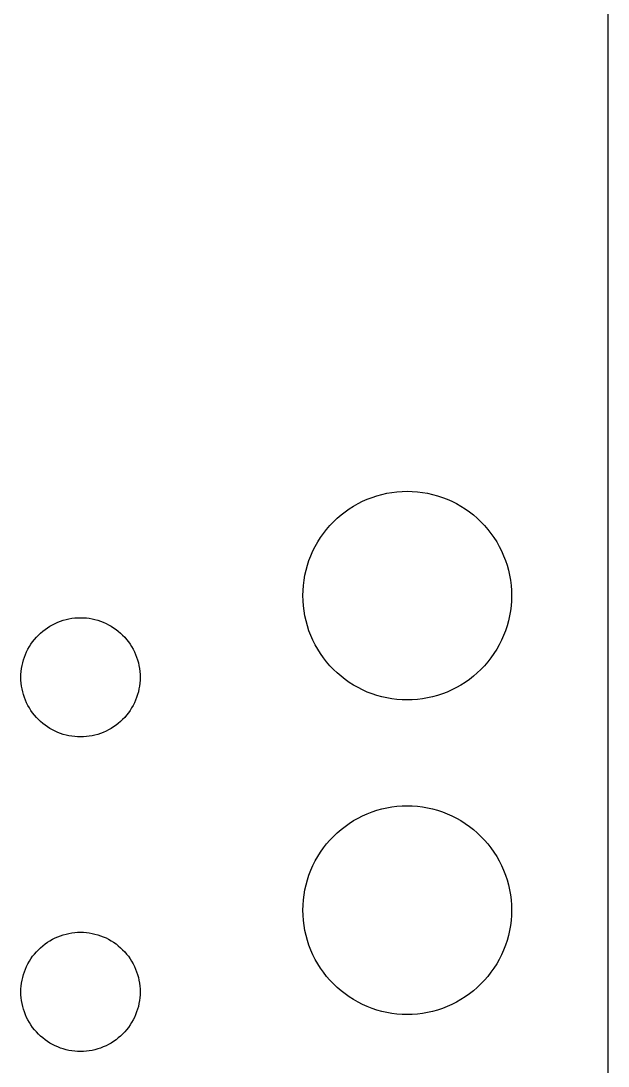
# Model space of a CAD drawing. Header units: metres. Extents: x -41 to 0, y -128 to 0.
# Drawn here: x -19.7 to 0, y -96.93 to -61.88 of the extents above; entities that cross this region are included whole.
import ezdxf

# ---------------------------------------------------------------- set-up
doc = ezdxf.new("R2010")
doc.units = ezdxf.units.M

msp = doc.modelspace()

# ---------------------------------------------------------------- linework, layer by layer
for p, q in [((0, -128.5), (0, 0)), ((-7.91911, -77.8546), (-7.75598, -77.8007)), ((-7.75598, -77.8007), (-7.59042, -77.7549)), ((-7.59042, -77.7549), (-7.42281, -77.7173)), ((-7.42281, -77.7173), (-7.25356, -77.6879)), ((-7.25356, -77.6879), (-7.08305, -77.6669)), ((-7.08305, -77.6669), (-6.91173, -77.6542)), ((-6.91173, -77.6542), (-6.73999, -77.65)), ((-6.73999, -77.65), (-6.56825, -77.6542)), ((-6.56825, -77.6542), (-6.39693, -77.6669)), ((-6.39693, -77.6669), (-6.22644, -77.6879)), ((-6.22644, -77.6879), (-6.05717, -77.7173)), ((-6.05717, -77.7173), (-5.88956, -77.7549)), ((-5.88956, -77.7549), (-5.724, -77.8007)), ((-5.724, -77.8007), (-5.56088, -77.8546)), ((-8.68449, -78.2399), (-8.53935, -78.1479)), ((-8.53935, -78.1479), (-8.38988, -78.0633)), ((-8.38988, -78.0633), (-8.23643, -77.986)), ((-8.23643, -77.986), (-8.07939, -77.9164)), ((-8.07939, -77.9164), (-7.91911, -77.8546)), ((-5.56088, -77.8546), (-5.4006, -77.9164)), ((-5.4006, -77.9164), (-5.24355, -77.986)), ((-5.24355, -77.986), (-5.0901, -78.0633)), ((-5.0901, -78.0633), (-4.94063, -78.1479)), ((-4.94063, -78.1479), (-4.7955, -78.2399)), ((-9.09045, -78.5567), (-8.96037, -78.4445)), ((-8.96037, -78.4445), (-8.82494, -78.3388)), ((-8.82494, -78.3388), (-8.68449, -78.2399)), ((-4.7955, -78.2399), (-4.65504, -78.3388)), ((-4.65504, -78.3388), (-4.51962, -78.4445)), ((-4.51962, -78.4445), (-4.38954, -78.5567)), ((-9.44553, -78.9296), (-9.33333, -78.7995)), ((-9.33333, -78.7995), (-9.21486, -78.6751)), ((-9.21486, -78.6751), (-9.09045, -78.5567)), ((-4.38954, -78.5567), (-4.26512, -78.6751)), ((-4.26512, -78.6751), (-4.14667, -78.7995)), ((-4.14667, -78.7995), (-4.03445, -78.9296)), ((-9.74203, -79.3506), (-9.65013, -79.2055)), ((-9.65013, -79.2055), (-9.55122, -79.065)), ((-9.55122, -79.065), (-9.44553, -78.9296)), ((-4.03445, -78.9296), (-3.92877, -79.065)), ((-3.92877, -79.065), (-3.82985, -79.2055)), ((-3.82985, -79.2055), (-3.73795, -79.3506)), ((-9.90396, -79.6535), (-9.82672, -79.5001)), ((-9.82672, -79.5001), (-9.74203, -79.3506)), ((-3.73795, -79.3506), (-3.65327, -79.5001)), ((-3.65327, -79.5001), (-3.57603, -79.6535)), ((-10.0354, -79.9709), (-9.97357, -79.8106)), ((-9.97357, -79.8106), (-9.90396, -79.6535)), ((-3.57603, -79.6535), (-3.50641, -79.8106)), ((-3.50641, -79.8106), (-3.4446, -79.9709)), ((-10.1351, -80.2996), (-10.0893, -80.134)), ((-10.0893, -80.134), (-10.0354, -79.9709)), ((-3.4446, -79.9709), (-3.3907, -80.134)), ((-3.3907, -80.134), (-3.34488, -80.2996)), ((-10.2021, -80.6364), (-10.1727, -80.4672)), ((-10.1727, -80.4672), (-10.1351, -80.2996)), ((-3.34488, -80.2996), (-3.30725, -80.4672)), ((-3.30725, -80.4672), (-3.27788, -80.6364)), ((-10.2358, -80.9783), (-10.2231, -80.8069)), ((-10.2231, -80.8069), (-10.2021, -80.6364)), ((-3.27788, -80.6364), (-3.25685, -80.8069)), ((-3.25685, -80.8069), (-3.2442, -80.9783)), ((-10.24, -81.15), (-10.2358, -80.9783)), ((-10.2358, -81.3217), (-10.24, -81.15)), ((-10.2231, -81.4931), (-10.2358, -81.3217)), ((-3.2442, -81.3217), (-3.25685, -81.4931)), ((-3.2442, -80.9783), (-3.23999, -81.15)), ((-3.23999, -81.15), (-3.2442, -81.3217)), ((-10.2021, -81.6636), (-10.2231, -81.4931)), ((-10.1727, -81.8328), (-10.2021, -81.6636)), ((-3.27788, -81.6636), (-3.30725, -81.8328)), ((-3.25685, -81.4931), (-3.27788, -81.6636)), ((-18.4654, -82.0422), (-18.3738, -82.0069)), ((-18.3738, -82.0069), (-18.2806, -81.9761)), ((-18.2806, -81.9761), (-18.186, -81.9499)), ((-18.186, -81.9499), (-18.0902, -81.9284)), ((-18.0902, -81.9284), (-17.9935, -81.9116)), ((-17.9935, -81.9116), (-17.896, -81.8996)), ((-17.896, -81.8996), (-17.7981, -81.8924)), ((-17.7981, -81.8924), (-17.7, -81.89)), ((-17.7, -81.89), (-17.6019, -81.8924)), ((-17.6019, -81.8924), (-17.504, -81.8996)), ((-17.504, -81.8996), (-17.4065, -81.9116)), ((-17.4065, -81.9116), (-17.3098, -81.9284)), ((-17.3098, -81.9284), (-17.214, -81.9499)), ((-17.214, -81.9499), (-17.1194, -81.9761)), ((-17.1194, -81.9761), (-17.0262, -82.0069)), ((-17.0262, -82.0069), (-16.9346, -82.0422)), ((-10.1351, -82.0004), (-10.1727, -81.8328)), ((-10.0893, -82.166), (-10.1351, -82.0004)), ((-3.34488, -82.0004), (-3.3907, -82.166)), ((-3.30725, -81.8328), (-3.34488, -82.0004)), ((-19.0431, -82.4081), (-18.9688, -82.344)), ((-18.9688, -82.344), (-18.8914, -82.2836)), ((-18.8914, -82.2836), (-18.8111, -82.2271)), ((-18.8111, -82.2271), (-18.7282, -82.1745)), ((-18.7282, -82.1745), (-18.6428, -82.1262)), ((-18.6428, -82.1262), (-18.5551, -82.082)), ((-18.5551, -82.082), (-18.4654, -82.0422)), ((-16.9346, -82.0422), (-16.8449, -82.082)), ((-16.8449, -82.082), (-16.7572, -82.1262)), ((-16.7572, -82.1262), (-16.6718, -82.1745)), ((-16.6718, -82.1745), (-16.5889, -82.2271)), ((-16.5889, -82.2271), (-16.5086, -82.2836)), ((-16.5086, -82.2836), (-16.4312, -82.344)), ((-16.4312, -82.344), (-16.3569, -82.4081)), ((-10.0354, -82.3291), (-10.0893, -82.166)), ((-9.97357, -82.4894), (-10.0354, -82.3291)), ((-3.4446, -82.3291), (-3.50641, -82.4894)), ((-3.3907, -82.166), (-3.4446, -82.3291)), ((-19.3629, -82.7789), (-19.3064, -82.6986)), ((-19.3064, -82.6986), (-19.246, -82.6212)), ((-19.246, -82.6212), (-19.1819, -82.5469)), ((-19.1819, -82.5469), (-19.1142, -82.4758)), ((-19.1142, -82.4758), (-19.0431, -82.4081)), ((-16.3569, -82.4081), (-16.2858, -82.4758)), ((-16.2858, -82.4758), (-16.2181, -82.5469)), ((-16.2181, -82.5469), (-16.154, -82.6212)), ((-16.154, -82.6212), (-16.0936, -82.6986)), ((-16.0936, -82.6986), (-16.037, -82.7789)), ((-9.90396, -82.6464), (-9.97357, -82.4894)), ((-9.82672, -82.7999), (-9.90396, -82.6464)), ((-3.57603, -82.6464), (-3.65327, -82.7999)), ((-3.50641, -82.4894), (-3.57603, -82.6464)), ((-19.5478, -83.1246), (-19.508, -83.0349)), ((-19.508, -83.0349), (-19.4638, -82.9472)), ((-19.4638, -82.9472), (-19.4155, -82.8618)), ((-19.4155, -82.8618), (-19.3629, -82.7789)), ((-16.037, -82.7789), (-15.9845, -82.8618)), ((-15.9845, -82.8618), (-15.9362, -82.9472)), ((-15.9362, -82.9472), (-15.892, -83.0349)), ((-15.892, -83.0349), (-15.8522, -83.1246)), ((-9.74203, -82.9494), (-9.82672, -82.7999)), ((-9.65013, -83.0945), (-9.74203, -82.9494)), ((-3.73795, -82.9494), (-3.82985, -83.0945)), ((-3.65327, -82.7999), (-3.73795, -82.9494)), ((-19.6616, -83.4998), (-19.6401, -83.404)), ((-19.6401, -83.404), (-19.6139, -83.3094)), ((-19.6139, -83.3094), (-19.5831, -83.2162)), ((-19.5831, -83.2162), (-19.5478, -83.1246)), ((-15.8522, -83.1246), (-15.8169, -83.2162)), ((-15.8169, -83.2162), (-15.7861, -83.3094)), ((-15.7861, -83.3094), (-15.7599, -83.404)), ((-15.7599, -83.404), (-15.7384, -83.4998)), ((-9.55122, -83.2349), (-9.65013, -83.0945)), ((-9.44553, -83.3704), (-9.55122, -83.2349)), ((-9.33333, -83.5005), (-9.44553, -83.3704)), ((-4.03445, -83.3704), (-4.14667, -83.5005)), ((-3.92877, -83.2349), (-4.03445, -83.3704)), ((-3.82985, -83.0945), (-3.92877, -83.2349)), ((-19.6976, -83.7919), (-19.6904, -83.694)), ((-19.6904, -83.694), (-19.6783, -83.5965)), ((-19.6783, -83.5965), (-19.6616, -83.4998)), ((-15.7384, -83.4998), (-15.7216, -83.5965)), ((-15.7216, -83.5965), (-15.7096, -83.694)), ((-15.7096, -83.694), (-15.7024, -83.7919)), ((-9.21486, -83.6249), (-9.33333, -83.5005)), ((-9.09045, -83.7433), (-9.21486, -83.6249)), ((-8.96037, -83.8555), (-9.09045, -83.7433)), ((-4.38954, -83.7433), (-4.51962, -83.8555)), ((-4.26512, -83.6249), (-4.38954, -83.7433)), ((-4.14667, -83.5005), (-4.26512, -83.6249)), ((-19.7, -83.89), (-19.6976, -83.7919)), ((-19.6976, -83.9881), (-19.7, -83.89)), ((-19.6904, -84.086), (-19.6976, -83.9881)), ((-19.6783, -84.1835), (-19.6904, -84.086)), ((-15.7096, -84.086), (-15.7216, -84.1835)), ((-15.7024, -83.9881), (-15.7096, -84.086)), ((-15.7024, -83.7919), (-15.7, -83.89)), ((-15.7, -83.89), (-15.7024, -83.9881)), ((-8.82494, -83.9612), (-8.96037, -83.8555)), ((-8.68449, -84.0601), (-8.82494, -83.9612)), ((-8.53935, -84.1521), (-8.68449, -84.0601)), ((-4.7955, -84.0601), (-4.94063, -84.1521)), ((-4.65504, -83.9612), (-4.7955, -84.0601)), ((-4.51962, -83.8555), (-4.65504, -83.9612)), ((-19.6616, -84.2802), (-19.6783, -84.1835)), ((-19.6401, -84.376), (-19.6616, -84.2802)), ((-19.6139, -84.4706), (-19.6401, -84.376)), ((-19.5831, -84.5638), (-19.6139, -84.4706)), ((-15.7861, -84.4706), (-15.8169, -84.5638)), ((-15.7599, -84.376), (-15.7861, -84.4706)), ((-15.7384, -84.2802), (-15.7599, -84.376)), ((-15.7216, -84.1835), (-15.7384, -84.2802)), ((-8.38988, -84.2367), (-8.53935, -84.1521)), ((-8.23643, -84.314), (-8.38988, -84.2367)), ((-8.07939, -84.3836), (-8.23643, -84.314)), ((-7.91911, -84.4454), (-8.07939, -84.3836)), ((-7.75598, -84.4993), (-7.91911, -84.4454)), ((-5.56088, -84.4454), (-5.724, -84.4993)), ((-5.4006, -84.3836), (-5.56088, -84.4454)), ((-5.24355, -84.314), (-5.4006, -84.3836)), ((-5.0901, -84.2367), (-5.24355, -84.314)), ((-4.94063, -84.1521), (-5.0901, -84.2367)), ((-19.5478, -84.6554), (-19.5831, -84.5638)), ((-19.508, -84.7451), (-19.5478, -84.6554)), ((-19.4638, -84.8328), (-19.508, -84.7451)), ((-19.4155, -84.9182), (-19.4638, -84.8328)), ((-15.9362, -84.8328), (-15.9845, -84.9182)), ((-15.892, -84.7451), (-15.9362, -84.8328)), ((-15.8522, -84.6554), (-15.892, -84.7451)), ((-15.8169, -84.5638), (-15.8522, -84.6554)), ((-7.59042, -84.5451), (-7.75598, -84.4993)), ((-7.42281, -84.5827), (-7.59042, -84.5451)), ((-7.25356, -84.6121), (-7.42281, -84.5827)), ((-7.08305, -84.6331), (-7.25356, -84.6121)), ((-6.91173, -84.6458), (-7.08305, -84.6331)), ((-6.73999, -84.65), (-6.91173, -84.6458)), ((-6.56825, -84.6458), (-6.73999, -84.65)), ((-6.39693, -84.6331), (-6.56825, -84.6458)), ((-6.22644, -84.6121), (-6.39693, -84.6331)), ((-6.05717, -84.5827), (-6.22644, -84.6121)), ((-5.88956, -84.5451), (-6.05717, -84.5827)), ((-5.724, -84.4993), (-5.88956, -84.5451)), ((-19.3629, -85.0011), (-19.4155, -84.9182)), ((-19.3064, -85.0814), (-19.3629, -85.0011)), ((-19.246, -85.1588), (-19.3064, -85.0814)), ((-19.1819, -85.2331), (-19.246, -85.1588)), ((-16.154, -85.1588), (-16.2181, -85.2331)), ((-16.0936, -85.0814), (-16.154, -85.1588)), ((-16.037, -85.0011), (-16.0936, -85.0814)), ((-15.9845, -84.9182), (-16.037, -85.0011)), ((-19.1142, -85.3042), (-19.1819, -85.2331)), ((-19.0431, -85.3719), (-19.1142, -85.3042)), ((-18.9688, -85.436), (-19.0431, -85.3719)), ((-18.8914, -85.4964), (-18.9688, -85.436)), ((-18.8111, -85.5529), (-18.8914, -85.4964)), ((-16.5086, -85.4964), (-16.5889, -85.5529)), ((-16.4312, -85.436), (-16.5086, -85.4964)), ((-16.3569, -85.3719), (-16.4312, -85.436)), ((-16.2858, -85.3042), (-16.3569, -85.3719)), ((-16.2181, -85.2331), (-16.2858, -85.3042)), ((-18.7282, -85.6055), (-18.8111, -85.5529)), ((-18.6428, -85.6538), (-18.7282, -85.6055)), ((-18.5551, -85.698), (-18.6428, -85.6538)), ((-18.4654, -85.7378), (-18.5551, -85.698)), ((-18.3738, -85.7731), (-18.4654, -85.7378)), ((-18.2806, -85.8039), (-18.3738, -85.7731)), ((-18.186, -85.8301), (-18.2806, -85.8039)), ((-18.0902, -85.8516), (-18.186, -85.8301)), ((-17.9935, -85.8683), (-18.0902, -85.8516)), ((-17.896, -85.8804), (-17.9935, -85.8683)), ((-17.7981, -85.8876), (-17.896, -85.8804)), ((-17.504, -85.8804), (-17.6019, -85.8876)), ((-17.4065, -85.8683), (-17.504, -85.8804)), ((-17.3098, -85.8516), (-17.4065, -85.8683)), ((-17.214, -85.8301), (-17.3098, -85.8516)), ((-17.1194, -85.8039), (-17.214, -85.8301)), ((-17.0262, -85.7731), (-17.1194, -85.8039)), ((-16.9346, -85.7378), (-17.0262, -85.7731)), ((-16.8449, -85.698), (-16.9346, -85.7378)), ((-16.7572, -85.6538), (-16.8449, -85.698)), ((-16.6718, -85.6055), (-16.7572, -85.6538)), ((-16.5889, -85.5529), (-16.6718, -85.6055)), ((-17.7, -85.89), (-17.7981, -85.8876)), ((-17.6019, -85.8876), (-17.7, -85.89)), ((-7.75598, -88.3507), (-7.59042, -88.3049)), ((-7.59042, -88.3049), (-7.42281, -88.2672)), ((-7.42281, -88.2672), (-7.25356, -88.2379)), ((-7.25356, -88.2379), (-7.08305, -88.2168)), ((-7.08305, -88.2168), (-6.91173, -88.2042)), ((-6.91173, -88.2042), (-6.73999, -88.2)), ((-6.73999, -88.2), (-6.56825, -88.2042)), ((-6.56825, -88.2042), (-6.39693, -88.2168)), ((-6.39693, -88.2168), (-6.22644, -88.2379)), ((-6.22644, -88.2379), (-6.05717, -88.2672)), ((-6.05717, -88.2672), (-5.88956, -88.3049)), ((-5.88956, -88.3049), (-5.724, -88.3507)), ((-8.53935, -88.698), (-8.38988, -88.6133)), ((-8.38988, -88.6133), (-8.23643, -88.536)), ((-8.23643, -88.536), (-8.07939, -88.4664)), ((-8.07939, -88.4664), (-7.91911, -88.4046)), ((-7.91911, -88.4046), (-7.75598, -88.3507)), ((-5.724, -88.3507), (-5.56088, -88.4046)), ((-5.56088, -88.4046), (-5.4006, -88.4664)), ((-5.4006, -88.4664), (-5.24355, -88.536)), ((-5.24355, -88.536), (-5.0901, -88.6133)), ((-5.0901, -88.6133), (-4.94063, -88.698)), ((-9.09045, -89.1067), (-8.96037, -88.9945)), ((-8.96037, -88.9945), (-8.82494, -88.8888)), ((-8.82494, -88.8888), (-8.68449, -88.7899)), ((-8.68449, -88.7899), (-8.53935, -88.698)), ((-4.94063, -88.698), (-4.7955, -88.7899)), ((-4.7955, -88.7899), (-4.65504, -88.8888)), ((-4.65504, -88.8888), (-4.51962, -88.9945)), ((-4.51962, -88.9945), (-4.38954, -89.1067)), ((-9.44553, -89.4796), (-9.33333, -89.3495)), ((-9.33333, -89.3495), (-9.21486, -89.2251)), ((-9.21486, -89.2251), (-9.09045, -89.1067)), ((-4.38954, -89.1067), (-4.26512, -89.2251)), ((-4.26512, -89.2251), (-4.14667, -89.3495)), ((-4.14667, -89.3495), (-4.03445, -89.4796)), ((-9.65013, -89.7555), (-9.55122, -89.6151)), ((-9.55122, -89.6151), (-9.44553, -89.4796)), ((-4.03445, -89.4796), (-3.92877, -89.6151)), ((-3.92877, -89.6151), (-3.82985, -89.7555)), ((-9.90396, -90.2036), (-9.82672, -90.0501)), ((-9.82672, -90.0501), (-9.74203, -89.9006)), ((-9.74203, -89.9006), (-9.65013, -89.7555)), ((-3.82985, -89.7555), (-3.73795, -89.9006)), ((-3.73795, -89.9006), (-3.65327, -90.0501)), ((-3.65327, -90.0501), (-3.57603, -90.2036)), ((-10.0354, -90.5209), (-9.97357, -90.3606)), ((-9.97357, -90.3606), (-9.90396, -90.2036)), ((-3.57603, -90.2036), (-3.50641, -90.3606)), ((-3.50641, -90.3606), (-3.4446, -90.5209)), ((-10.1351, -90.8496), (-10.0893, -90.684)), ((-10.0893, -90.684), (-10.0354, -90.5209)), ((-3.4446, -90.5209), (-3.3907, -90.684)), ((-3.3907, -90.684), (-3.34488, -90.8496)), ((-10.2021, -91.1864), (-10.1727, -91.0172)), ((-10.1727, -91.0172), (-10.1351, -90.8496)), ((-3.34488, -90.8496), (-3.30725, -91.0172)), ((-3.30725, -91.0172), (-3.27788, -91.1864)), ((-10.2358, -91.5283), (-10.2231, -91.3569)), ((-10.2231, -91.3569), (-10.2021, -91.1864)), ((-3.27788, -91.1864), (-3.25685, -91.3569)), ((-3.25685, -91.3569), (-3.2442, -91.5283)), ((-10.24, -91.7), (-10.2358, -91.5283)), ((-10.2358, -91.8717), (-10.24, -91.7)), ((-3.2442, -91.5283), (-3.23999, -91.7)), ((-3.23999, -91.7), (-3.2442, -91.8717)), ((-10.2231, -92.0431), (-10.2358, -91.8717)), ((-10.2021, -92.2135), (-10.2231, -92.0431)), ((-3.25685, -92.0431), (-3.27788, -92.2135)), ((-3.2442, -91.8717), (-3.25685, -92.0431)), ((-18.3738, -92.5569), (-18.2806, -92.5261)), ((-18.2806, -92.5261), (-18.186, -92.4999)), ((-18.186, -92.4999), (-18.0902, -92.4784)), ((-18.0902, -92.4784), (-17.9935, -92.4616)), ((-17.9935, -92.4616), (-17.896, -92.4496)), ((-17.896, -92.4496), (-17.7981, -92.4424)), ((-17.7981, -92.4424), (-17.7, -92.44)), ((-17.7, -92.44), (-17.6019, -92.4424)), ((-17.6019, -92.4424), (-17.504, -92.4496)), ((-17.504, -92.4496), (-17.4065, -92.4616)), ((-17.4065, -92.4616), (-17.3098, -92.4784)), ((-17.3098, -92.4784), (-17.214, -92.4999)), ((-17.214, -92.4999), (-17.1194, -92.5261)), ((-17.1194, -92.5261), (-17.0262, -92.5569)), ((-10.1727, -92.3828), (-10.2021, -92.2135)), ((-10.1351, -92.5504), (-10.1727, -92.3828)), ((-3.30725, -92.3828), (-3.34488, -92.5504)), ((-3.27788, -92.2135), (-3.30725, -92.3828)), ((-19.0431, -92.9581), (-18.9688, -92.894)), ((-18.9688, -92.894), (-18.8914, -92.8336)), ((-18.8914, -92.8336), (-18.8111, -92.7771)), ((-18.8111, -92.7771), (-18.7282, -92.7245)), ((-18.7282, -92.7245), (-18.6428, -92.6761)), ((-18.6428, -92.6761), (-18.5551, -92.632)), ((-18.5551, -92.632), (-18.4654, -92.5922)), ((-18.4654, -92.5922), (-18.3738, -92.5569)), ((-17.0262, -92.5569), (-16.9346, -92.5922)), ((-16.9346, -92.5922), (-16.8449, -92.632)), ((-16.8449, -92.632), (-16.7572, -92.6761)), ((-16.7572, -92.6761), (-16.6718, -92.7245)), ((-16.6718, -92.7245), (-16.5889, -92.7771)), ((-16.5889, -92.7771), (-16.5086, -92.8336)), ((-16.5086, -92.8336), (-16.4312, -92.894)), ((-16.4312, -92.894), (-16.3569, -92.9581)), ((-10.0893, -92.716), (-10.1351, -92.5504)), ((-10.0354, -92.8791), (-10.0893, -92.716)), ((-9.97357, -93.0394), (-10.0354, -92.8791)), ((-3.4446, -92.8791), (-3.50641, -93.0394)), ((-3.3907, -92.716), (-3.4446, -92.8791)), ((-3.34488, -92.5504), (-3.3907, -92.716)), ((-19.3064, -93.2486), (-19.246, -93.1712)), ((-19.246, -93.1712), (-19.1819, -93.0969)), ((-19.1819, -93.0969), (-19.1142, -93.0258)), ((-19.1142, -93.0258), (-19.0431, -92.9581)), ((-16.3569, -92.9581), (-16.2858, -93.0258)), ((-16.2858, -93.0258), (-16.2181, -93.0969)), ((-16.2181, -93.0969), (-16.154, -93.1712)), ((-16.154, -93.1712), (-16.0936, -93.2486)), ((-9.90396, -93.1964), (-9.97357, -93.0394)), ((-9.82672, -93.3499), (-9.90396, -93.1964)), ((-3.57603, -93.1964), (-3.65327, -93.3499)), ((-3.50641, -93.0394), (-3.57603, -93.1964)), ((-19.5478, -93.6746), (-19.508, -93.5849)), ((-19.508, -93.5849), (-19.4638, -93.4972)), ((-19.4638, -93.4972), (-19.4155, -93.4118)), ((-19.4155, -93.4118), (-19.3629, -93.3289)), ((-19.3629, -93.3289), (-19.3064, -93.2486)), ((-16.0936, -93.2486), (-16.037, -93.3289)), ((-16.037, -93.3289), (-15.9845, -93.4118)), ((-15.9845, -93.4118), (-15.9362, -93.4972)), ((-15.9362, -93.4972), (-15.892, -93.5849)), ((-15.892, -93.5849), (-15.8522, -93.6746)), ((-9.74203, -93.4994), (-9.82672, -93.3499)), ((-9.65013, -93.6445), (-9.74203, -93.4994)), ((-3.73795, -93.4994), (-3.82985, -93.6445)), ((-3.65327, -93.3499), (-3.73795, -93.4994)), ((-19.6401, -93.954), (-19.6139, -93.8594)), ((-19.6139, -93.8594), (-19.5831, -93.7662)), ((-19.5831, -93.7662), (-19.5478, -93.6746)), ((-15.8522, -93.6746), (-15.8169, -93.7662)), ((-15.8169, -93.7662), (-15.7861, -93.8594)), ((-15.7861, -93.8594), (-15.7599, -93.954)), ((-9.55122, -93.7849), (-9.65013, -93.6445)), ((-9.44553, -93.9204), (-9.55122, -93.7849)), ((-9.33333, -94.0504), (-9.44553, -93.9204)), ((-4.03445, -93.9204), (-4.14667, -94.0504)), ((-3.92877, -93.7849), (-4.03445, -93.9204)), ((-3.82985, -93.6445), (-3.92877, -93.7849)), ((-19.6976, -94.3419), (-19.6904, -94.244)), ((-19.6904, -94.244), (-19.6783, -94.1465)), ((-19.6783, -94.1465), (-19.6616, -94.0498)), ((-19.6616, -94.0498), (-19.6401, -93.954)), ((-15.7599, -93.954), (-15.7384, -94.0498)), ((-15.7384, -94.0498), (-15.7216, -94.1465)), ((-15.7216, -94.1465), (-15.7096, -94.244)), ((-15.7096, -94.244), (-15.7024, -94.3419)), ((-9.21486, -94.1749), (-9.33333, -94.0504)), ((-9.09045, -94.2933), (-9.21486, -94.1749)), ((-8.96037, -94.4055), (-9.09045, -94.2933)), ((-4.38954, -94.2933), (-4.51962, -94.4055)), ((-4.26512, -94.1749), (-4.38954, -94.2933)), ((-4.14667, -94.0504), (-4.26512, -94.1749)), ((-19.7, -94.44), (-19.6976, -94.3419)), ((-19.6976, -94.5381), (-19.7, -94.44)), ((-19.6904, -94.636), (-19.6976, -94.5381)), ((-19.6783, -94.7335), (-19.6904, -94.636)), ((-15.7096, -94.636), (-15.7216, -94.7335)), ((-15.7024, -94.5381), (-15.7096, -94.636)), ((-15.7024, -94.3419), (-15.7, -94.44)), ((-15.7, -94.44), (-15.7024, -94.5381)), ((-8.82494, -94.5112), (-8.96037, -94.4055)), ((-8.68449, -94.6101), (-8.82494, -94.5112)), ((-8.53935, -94.702), (-8.68449, -94.6101)), ((-4.7955, -94.6101), (-4.94063, -94.702)), ((-4.65504, -94.5112), (-4.7955, -94.6101)), ((-4.51962, -94.4055), (-4.65504, -94.5112)), ((-19.6616, -94.8302), (-19.6783, -94.7335)), ((-19.6401, -94.9259), (-19.6616, -94.8302)), ((-19.6139, -95.0206), (-19.6401, -94.9259)), ((-15.7599, -94.9259), (-15.7861, -95.0206)), ((-15.7384, -94.8302), (-15.7599, -94.9259)), ((-15.7216, -94.7335), (-15.7384, -94.8302)), ((-8.38988, -94.7867), (-8.53935, -94.702)), ((-8.23643, -94.864), (-8.38988, -94.7867)), ((-8.07939, -94.9336), (-8.23643, -94.864)), ((-7.91911, -94.9954), (-8.07939, -94.9336)), ((-7.75598, -95.0493), (-7.91911, -94.9954)), ((-5.56088, -94.9954), (-5.724, -95.0493)), ((-5.4006, -94.9336), (-5.56088, -94.9954)), ((-5.24355, -94.864), (-5.4006, -94.9336)), ((-5.0901, -94.7867), (-5.24355, -94.864)), ((-4.94063, -94.702), (-5.0901, -94.7867)), ((-19.5831, -95.1138), (-19.6139, -95.0206)), ((-19.5478, -95.2054), (-19.5831, -95.1138)), ((-19.508, -95.2951), (-19.5478, -95.2054)), ((-19.4638, -95.3828), (-19.508, -95.2951)), ((-15.892, -95.2951), (-15.9362, -95.3828)), ((-15.8522, -95.2054), (-15.892, -95.2951)), ((-15.8169, -95.1138), (-15.8522, -95.2054)), ((-15.7861, -95.0206), (-15.8169, -95.1138)), ((-7.59042, -95.0951), (-7.75598, -95.0493)), ((-7.42281, -95.1328), (-7.59042, -95.0951)), ((-7.25356, -95.1621), (-7.42281, -95.1328)), ((-7.08305, -95.1831), (-7.25356, -95.1621)), ((-6.91173, -95.1958), (-7.08305, -95.1831)), ((-6.73999, -95.2), (-6.91173, -95.1958)), ((-6.56825, -95.1958), (-6.73999, -95.2)), ((-6.39693, -95.1831), (-6.56825, -95.1958)), ((-6.22644, -95.1621), (-6.39693, -95.1831)), ((-6.05717, -95.1328), (-6.22644, -95.1621)), ((-5.88956, -95.0951), (-6.05717, -95.1328)), ((-5.724, -95.0493), (-5.88956, -95.0951)), ((-19.4155, -95.4682), (-19.4638, -95.3828)), ((-19.3629, -95.5511), (-19.4155, -95.4682)), ((-19.3064, -95.6314), (-19.3629, -95.5511)), ((-19.246, -95.7088), (-19.3064, -95.6314)), ((-16.0936, -95.6314), (-16.154, -95.7088)), ((-16.037, -95.5511), (-16.0936, -95.6314)), ((-15.9845, -95.4682), (-16.037, -95.5511)), ((-15.9362, -95.3828), (-15.9845, -95.4682)), ((-19.1819, -95.7831), (-19.246, -95.7088)), ((-19.1142, -95.8542), (-19.1819, -95.7831)), ((-19.0431, -95.9219), (-19.1142, -95.8542)), ((-18.9688, -95.986), (-19.0431, -95.9219)), ((-18.8914, -96.0464), (-18.9688, -95.986)), ((-18.8111, -96.1029), (-18.8914, -96.0464)), ((-16.5086, -96.0464), (-16.5889, -96.1029)), ((-16.4312, -95.986), (-16.5086, -96.0464)), ((-16.3569, -95.9219), (-16.4312, -95.986)), ((-16.2858, -95.8542), (-16.3569, -95.9219)), ((-16.2181, -95.7831), (-16.2858, -95.8542)), ((-16.154, -95.7088), (-16.2181, -95.7831)), ((-18.7282, -96.1555), (-18.8111, -96.1029)), ((-18.6428, -96.2038), (-18.7282, -96.1555)), ((-18.5551, -96.248), (-18.6428, -96.2038)), ((-18.4654, -96.2878), (-18.5551, -96.248)), ((-18.3738, -96.3231), (-18.4654, -96.2878)), ((-18.2806, -96.3539), (-18.3738, -96.3231)), ((-18.186, -96.3801), (-18.2806, -96.3539)), ((-18.0902, -96.4016), (-18.186, -96.3801)), ((-17.214, -96.3801), (-17.3098, -96.4016)), ((-17.1194, -96.3539), (-17.214, -96.3801)), ((-17.0262, -96.3231), (-17.1194, -96.3539)), ((-16.9346, -96.2878), (-17.0262, -96.3231)), ((-16.8449, -96.248), (-16.9346, -96.2878)), ((-16.7572, -96.2038), (-16.8449, -96.248)), ((-16.6718, -96.1555), (-16.7572, -96.2038)), ((-16.5889, -96.1029), (-16.6718, -96.1555)), ((-17.9935, -96.4184), (-18.0902, -96.4016)), ((-17.896, -96.4304), (-17.9935, -96.4184)), ((-17.7981, -96.4376), (-17.896, -96.4304)), ((-17.7, -96.44), (-17.7981, -96.4376)), ((-17.6019, -96.4376), (-17.7, -96.44)), ((-17.504, -96.4304), (-17.6019, -96.4376)), ((-17.4065, -96.4184), (-17.504, -96.4304)), ((-17.3098, -96.4016), (-17.4065, -96.4184))]:
    msp.add_line(p, q)

doc.saveas('drawing.dxf')
